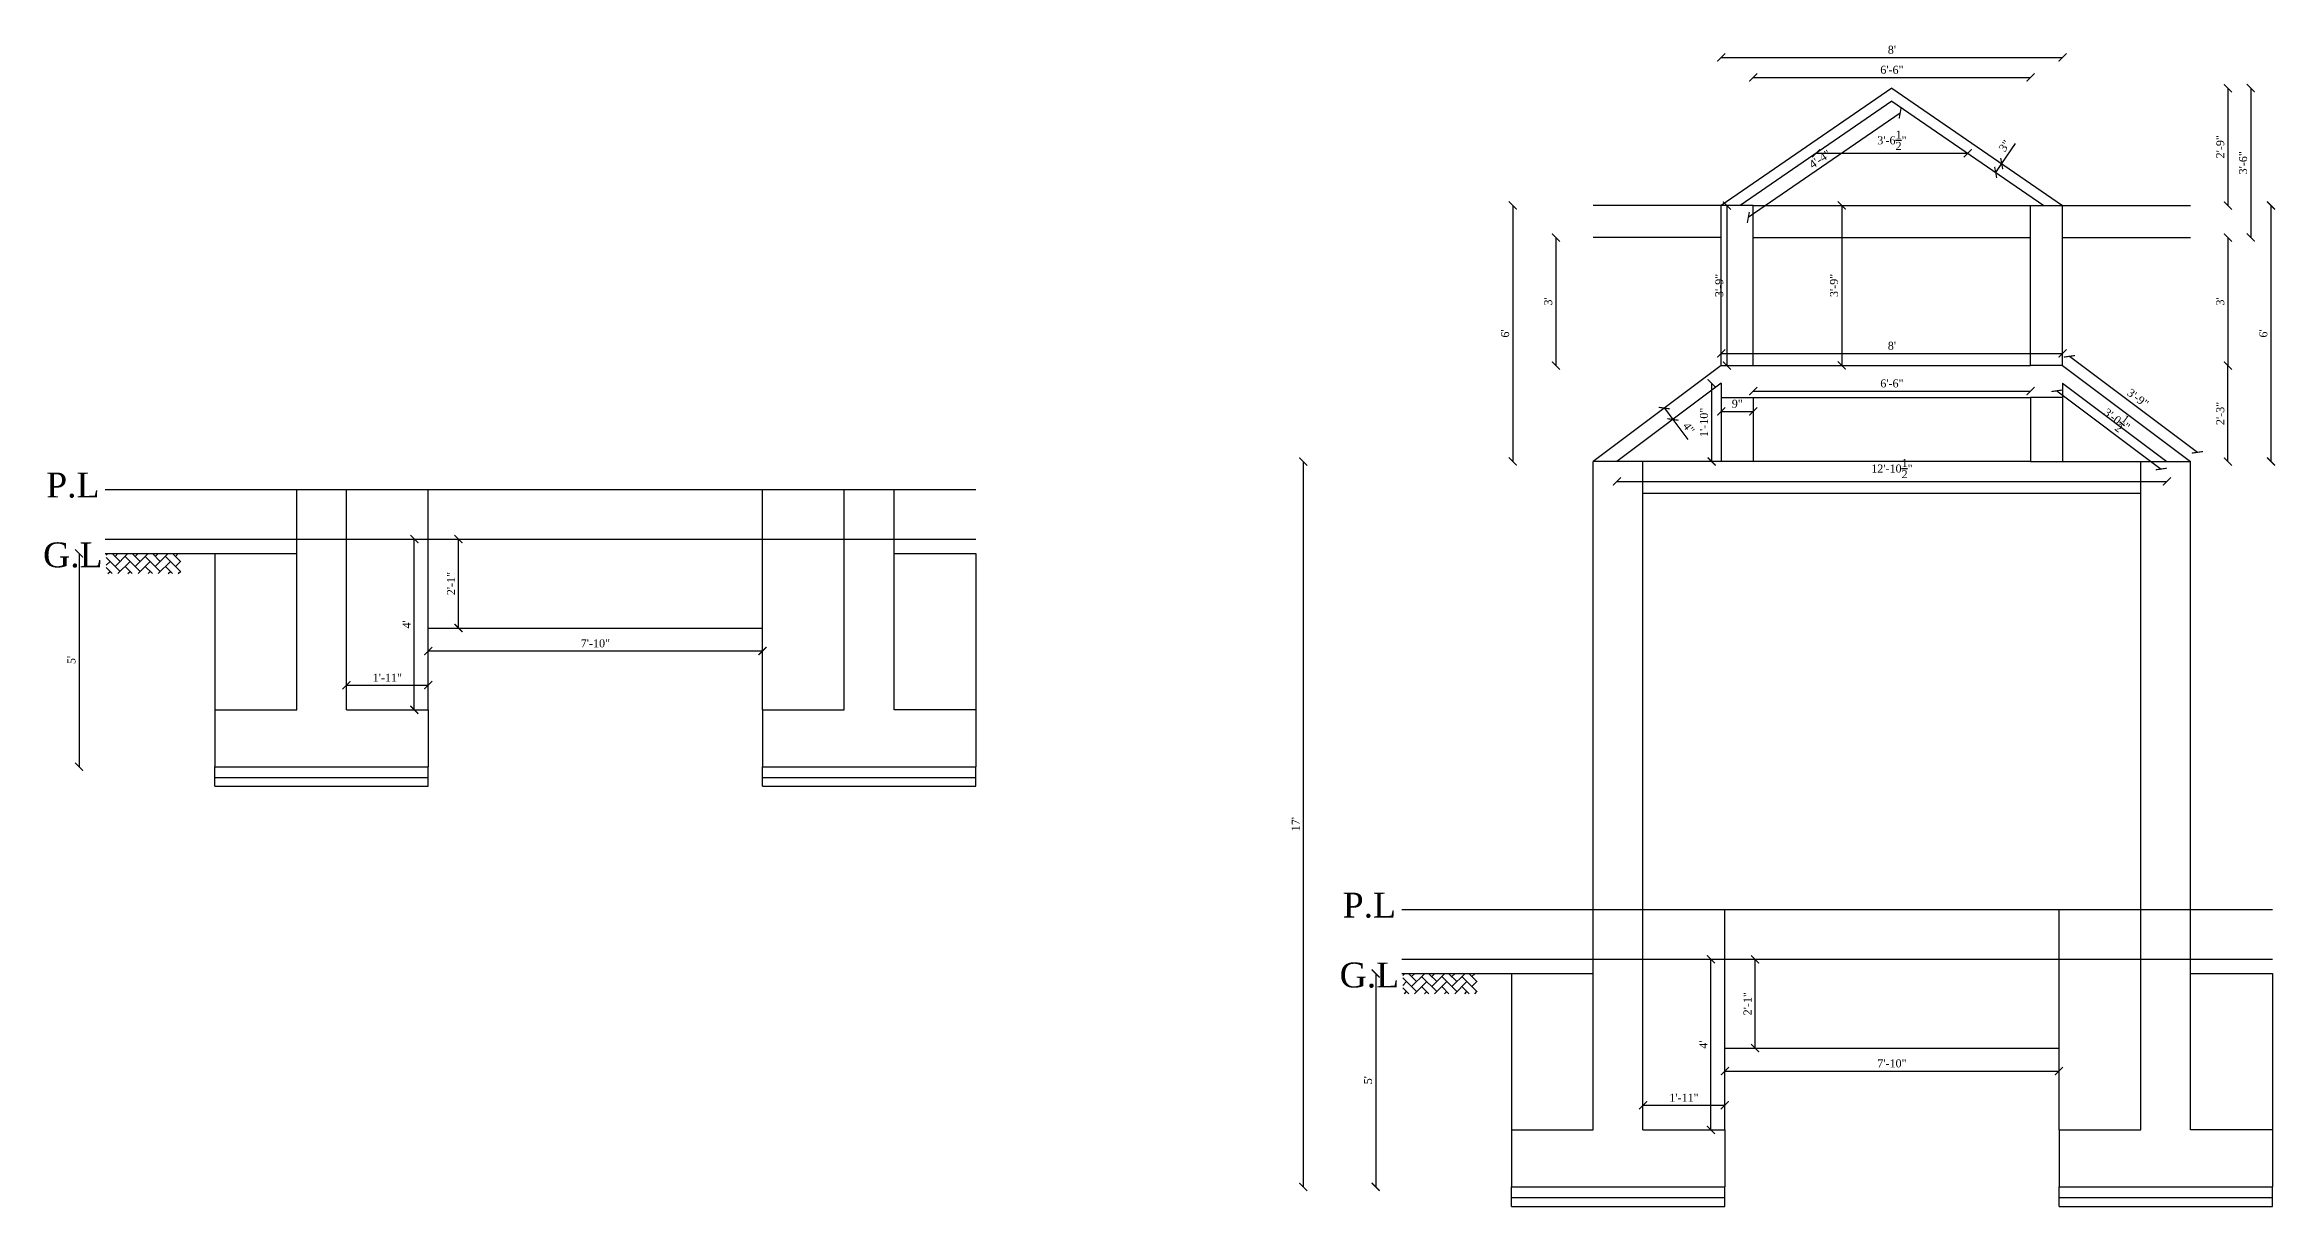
# Model space of a CAD drawing. Header units: inches. Extents: x 58262 to 68316, y -6134 to -3260.
# Drawn here: x 63947 to 64574, y -5060 to -4733 of the extents above; entities that cross this region are included whole.
import ezdxf

# ---------------------------------------------------------------- set-up
doc = ezdxf.new("R2010")
doc.units = ezdxf.units.IN
doc.header["$MEASUREMENT"] = 0
doc.layers.add('ELEVATION', color=6, linetype='Continuous', lineweight=30)
doc.styles.get("Standard").update_dxf_attribs({"font": 'times.ttf'})
doc.dimstyles.get("Standard").update_dxf_attribs({"dimtxt": 2.25, "dimasz": 2.25, "dimexe": 0.18, "dimexo": 0.0625, "dimgap": 1, "dimtad": 1, "dimdec": 1, "dimzin": 0, "dimdsep": 46, "dimlunit": 4, "dimtxsty": 'Standard', "dimblk": 'ARCHTICK', "dimcen": 0.09, "dimse1": 1, "dimse2": 1, "dimadec": 0, "dimazin": 0, "dimtfac": 1, "dimtdec": 1, "dimtofl": 0, "dimtmove": 0, "dimatfit": 3, "dimldrblk": 'ARCHTICK', "dimfxl": 1, "dimtolj": 1, "dimtzin": 0, "dimarcsym": 0})

# ---------------------------------------------------------------- blocks, each defined once
blk = doc.blocks.new('_ArchTick')
at = {"color": 0, "linetype": 'ByBlock', "const_width": 0.15}
blk.add_lwpolyline([(-0.5, -0.5), (0.5, 0.5)], dxfattribs=at)
blk = doc.blocks.new('*D838')
at = {"layer": 'Defpoints', "color": 0, "transparency": 16777216}
for p in [(63963.98, -4876.24), (63956.63, -4936.24), (63994.81, -4936.24)]:
    blk.add_point(p, dxfattribs=at)
at = {"layer": 'ELEVATION', "color": 0, "lineweight": -2, "transparency": 16777216}
blk.add_line((63956.63, -4876.24), (63956.63, -4936.24), dxfattribs=at)
at = {"layer": 'ELEVATION', "color": 0, "lineweight": -2, "transparency": 16777216, "xscale": 2.25, "yscale": 2.25, "zscale": 2.25}
for p, rotation in [((63956.63, -4876.24), 90), ((63956.63, -4936.24), 270)]:
    blk.add_blockref('_ArchTick', p, dxfattribs=dict(at, rotation=rotation))
at = {"layer": 'ELEVATION', "color": 0, "transparency": 16777216, "insert": (63954.48, -4906.24), "char_height": 2.25, "attachment_point": 5, "rotation": 90}
blk.add_mtext("\\A1;5'", dxfattribs=at)
blk = doc.blocks.new('*D839')
at = {"layer": 'Defpoints', "color": 0, "transparency": 16777216}
for p in [(64054.81, -4872.24), (64063.32, -4872.24), (64054.81, -4897.24)]:
    blk.add_point(p, dxfattribs=at)
at = {"layer": 'ELEVATION', "color": 0, "lineweight": -2, "transparency": 16777216}
blk.add_line((64063.32, -4897.24), (64063.32, -4872.24), dxfattribs=at)
at = {"layer": 'ELEVATION', "color": 0, "lineweight": -2, "transparency": 16777216, "xscale": 2.25, "yscale": 2.25, "zscale": 2.25}
for p, rotation in [((64063.32, -4872.24), 90), ((64063.32, -4897.24), 270)]:
    blk.add_blockref('_ArchTick', p, dxfattribs=dict(at, rotation=rotation))
at = {"layer": 'ELEVATION', "color": 0, "transparency": 16777216, "insert": (64061.2, -4884.74), "char_height": 2.25, "attachment_point": 5, "rotation": 90}
blk.add_mtext('\\A1;2\'-1"', dxfattribs=at)
blk = doc.blocks.new('*D840')
at = {"layer": 'Defpoints', "color": 0, "transparency": 16777216}
for p in [(64050.89, -4872.24), (64054.81, -4872.24), (64054.81, -4920.24)]:
    blk.add_point(p, dxfattribs=at)
at = {"layer": 'ELEVATION', "color": 0, "lineweight": -2, "transparency": 16777216}
blk.add_line((64050.89, -4920.24), (64050.89, -4872.24), dxfattribs=at)
at = {"layer": 'ELEVATION', "color": 0, "lineweight": -2, "transparency": 16777216, "xscale": 2.25, "yscale": 2.25, "zscale": 2.25}
for p, rotation in [((64050.89, -4872.24), 90), ((64050.89, -4920.24), 270)]:
    blk.add_blockref('_ArchTick', p, dxfattribs=dict(at, rotation=rotation))
at = {"layer": 'ELEVATION', "color": 0, "transparency": 16777216, "insert": (64048.76, -4896.24), "char_height": 2.25, "attachment_point": 5, "rotation": 90}
blk.add_mtext("\\A1;4'", dxfattribs=at)
blk = doc.blocks.new('*D841')
at = {"layer": 'Defpoints', "color": 0, "transparency": 16777216}
for p in [(64054.81, -4897.24), (64148.81, -4897.24), (64148.81, -4903.7)]:
    blk.add_point(p, dxfattribs=at)
at = {"layer": 'ELEVATION', "color": 0, "lineweight": -2, "transparency": 16777216}
blk.add_line((64054.81, -4903.7), (64148.81, -4903.7), dxfattribs=at)
at = {"layer": 'ELEVATION', "color": 0, "lineweight": -2, "transparency": 16777216, "xscale": 2.25, "yscale": 2.25, "zscale": 2.25, "rotation": 180}
blk.add_blockref('_ArchTick', (64054.81, -4903.7), dxfattribs=at)
at = {"layer": 'ELEVATION', "color": 0, "lineweight": -2, "transparency": 16777216, "xscale": 2.25, "yscale": 2.25, "zscale": 2.25}
blk.add_blockref('_ArchTick', (64148.81, -4903.7), dxfattribs=at)
at = {"layer": 'ELEVATION', "color": 0, "transparency": 16777216, "insert": (64101.81, -4901.55), "char_height": 2.25, "attachment_point": 5}
blk.add_mtext('\\A1;7\'-10"', dxfattribs=at)
blk = doc.blocks.new('*D842')
at = {"layer": 'Defpoints', "color": 0, "transparency": 16777216}
for p in [(64054.81, -4913.32), (64031.81, -4920.24), (64054.81, -4920.24)]:
    blk.add_point(p, dxfattribs=at)
at = {"layer": 'ELEVATION', "color": 0, "lineweight": -2, "transparency": 16777216}
blk.add_line((64031.81, -4913.32), (64054.81, -4913.32), dxfattribs=at)
at = {"layer": 'ELEVATION', "color": 0, "lineweight": -2, "transparency": 16777216, "xscale": 2.25, "yscale": 2.25, "zscale": 2.25, "rotation": 180}
blk.add_blockref('_ArchTick', (64031.81, -4913.32), dxfattribs=at)
at = {"layer": 'ELEVATION', "color": 0, "lineweight": -2, "transparency": 16777216, "xscale": 2.25, "yscale": 2.25, "zscale": 2.25}
blk.add_blockref('_ArchTick', (64054.81, -4913.32), dxfattribs=at)
at = {"layer": 'ELEVATION', "color": 0, "transparency": 16777216, "insert": (64043.31, -4911.2), "char_height": 2.25, "attachment_point": 5}
blk.add_mtext('\\A1;1\'-11"', dxfattribs=at)
blk = doc.blocks.new('*D852')
at = {"layer": 'Defpoints', "color": 0, "transparency": 16777216}
for p in [(64550.43, -4778.4), (64550.43, -4850.4), (64573.03, -4850.4)]:
    blk.add_point(p, dxfattribs=at)
at = {"layer": 'ELEVATION', "color": 0, "lineweight": -2, "transparency": 16777216}
blk.add_line((64573.03, -4778.4), (64573.03, -4850.4), dxfattribs=at)
at = {"layer": 'ELEVATION', "color": 0, "lineweight": -2, "transparency": 16777216, "xscale": 2.25, "yscale": 2.25, "zscale": 2.25}
for p, rotation in [((64573.03, -4778.4), 90), ((64573.03, -4850.4), 270)]:
    blk.add_blockref('_ArchTick', p, dxfattribs=dict(at, rotation=rotation))
at = {"layer": 'ELEVATION', "color": 0, "transparency": 16777216, "insert": (64570.89, -4814.4), "char_height": 2.25, "attachment_point": 5, "rotation": 90}
blk.add_mtext("\\A1;6'", dxfattribs=at)
blk = doc.blocks.new('*D853')
at = {"layer": 'Defpoints', "color": 0, "transparency": 16777216}
for p in [(64427.43, -4778.4), (64420.02, -4823.4), (64505.43, -4823.4)]:
    blk.add_point(p, dxfattribs=at)
at = {"layer": 'ELEVATION', "color": 0, "lineweight": -2, "transparency": 16777216}
blk.add_line((64420.02, -4778.4), (64420.02, -4823.4), dxfattribs=at)
at = {"layer": 'ELEVATION', "color": 0, "lineweight": -2, "transparency": 16777216, "xscale": 2.25, "yscale": 2.25, "zscale": 2.25}
for p, rotation in [((64420.02, -4778.4), 90), ((64420.02, -4823.4), 270)]:
    blk.add_blockref('_ArchTick', p, dxfattribs=dict(at, rotation=rotation))
at = {"layer": 'ELEVATION', "color": 0, "transparency": 16777216, "insert": (64417.87, -4800.9), "char_height": 2.25, "attachment_point": 5, "rotation": 90}
blk.add_mtext('\\A1;3\'-9"', dxfattribs=at)
blk = doc.blocks.new('*D854')
at = {"layer": 'Defpoints', "color": 0, "transparency": 16777216}
for p in [(64517.43, -4787.4), (64514.43, -4823.4), (64560.92, -4823.4)]:
    blk.add_point(p, dxfattribs=at)
at = {"layer": 'ELEVATION', "color": 0, "lineweight": -2, "transparency": 16777216}
blk.add_line((64560.92, -4787.4), (64560.92, -4823.4), dxfattribs=at)
at = {"layer": 'ELEVATION', "color": 0, "lineweight": -2, "transparency": 16777216, "xscale": 2.25, "yscale": 2.25, "zscale": 2.25}
for p, rotation in [((64560.92, -4787.4), 90), ((64560.92, -4823.4), 270)]:
    blk.add_blockref('_ArchTick', p, dxfattribs=dict(at, rotation=rotation))
at = {"layer": 'ELEVATION', "color": 0, "transparency": 16777216, "insert": (64558.78, -4805.4), "char_height": 2.25, "attachment_point": 5, "rotation": 90}
blk.add_mtext("\\A1;3'", dxfattribs=at)
blk = doc.blocks.new('*D856')
at = {"layer": 'Defpoints', "color": 0, "transparency": 16777216}
for p in [(64514.43, -4823.4), (64552.35, -4847.83), (64550.43, -4850.4)]:
    blk.add_point(p, dxfattribs=at)
at = {"layer": 'ELEVATION', "color": 0, "lineweight": -2, "transparency": 16777216}
blk.add_line((64516.35, -4820.83), (64552.35, -4847.83), dxfattribs=at)
at = {"layer": 'ELEVATION', "color": 0, "lineweight": -2, "transparency": 16777216, "xscale": 2.25, "yscale": 2.25, "zscale": 2.25}
for p, rotation in [((64516.35, -4820.83), 143.1301023541504), ((64552.35, -4847.83), 323.1301023541504)]:
    blk.add_blockref('_ArchTick', p, dxfattribs=dict(at, rotation=rotation))
at = {"layer": 'ELEVATION', "color": 0, "transparency": 16777216, "insert": (64535.64, -4832.61), "char_height": 2.25, "attachment_point": 5, "rotation": 323.1301}
blk.add_mtext('\\A1;3\'-9"', dxfattribs=at)
blk = doc.blocks.new('*D860')
at = {"layer": 'Defpoints', "color": 0, "transparency": 16777216}
for p in [(64382.43, -4778.4), (64359.83, -4850.4), (64382.43, -4850.4)]:
    blk.add_point(p, dxfattribs=at)
at = {"layer": 'ELEVATION', "color": 0, "lineweight": -2, "transparency": 16777216}
blk.add_line((64359.83, -4778.4), (64359.83, -4850.4), dxfattribs=at)
at = {"layer": 'ELEVATION', "color": 0, "lineweight": -2, "transparency": 16777216, "xscale": 2.25, "yscale": 2.25, "zscale": 2.25}
for p, rotation in [((64359.83, -4778.4), 90), ((64359.83, -4850.4), 270)]:
    blk.add_blockref('_ArchTick', p, dxfattribs=dict(at, rotation=rotation))
at = {"layer": 'ELEVATION', "color": 0, "transparency": 16777216, "insert": (64357.68, -4814.4), "char_height": 2.25, "attachment_point": 5, "rotation": 90}
blk.add_mtext("\\A1;6'", dxfattribs=at)
blk = doc.blocks.new('*D861')
at = {"layer": 'Defpoints', "color": 0, "transparency": 16777216}
for p in [(64427.43, -4778.4), (64427.43, -4823.4), (64452.32, -4823.4)]:
    blk.add_point(p, dxfattribs=at)
at = {"layer": 'ELEVATION', "color": 0, "lineweight": -2, "transparency": 16777216}
blk.add_line((64452.32, -4778.4), (64452.32, -4823.4), dxfattribs=at)
at = {"layer": 'ELEVATION', "color": 0, "lineweight": -2, "transparency": 16777216, "xscale": 2.25, "yscale": 2.25, "zscale": 2.25}
for p, rotation in [((64452.32, -4778.4), 90), ((64452.32, -4823.4), 270)]:
    blk.add_blockref('_ArchTick', p, dxfattribs=dict(at, rotation=rotation))
at = {"layer": 'ELEVATION', "color": 0, "transparency": 16777216, "insert": (64450.17, -4800.9), "char_height": 2.25, "attachment_point": 5, "rotation": 90}
blk.add_mtext('\\A1;3\'-9"', dxfattribs=at)
blk = doc.blocks.new('*D857')
at = {"layer": 'Defpoints', "color": 0, "transparency": 16777216}
for p in [(64415.43, -4787.4), (64371.94, -4823.4), (64418.43, -4823.4)]:
    blk.add_point(p, dxfattribs=at)
at = {"layer": 'ELEVATION', "color": 0, "lineweight": -2, "transparency": 16777216}
blk.add_line((64371.94, -4787.4), (64371.94, -4823.4), dxfattribs=at)
at = {"layer": 'ELEVATION', "color": 0, "lineweight": -2, "transparency": 16777216, "xscale": 2.25, "yscale": 2.25, "zscale": 2.25}
for p, rotation in [((64371.94, -4787.4), 90), ((64371.94, -4823.4), 270)]:
    blk.add_blockref('_ArchTick', p, dxfattribs=dict(at, rotation=rotation))
at = {"layer": 'ELEVATION', "color": 0, "transparency": 16777216, "insert": (64369.79, -4805.4), "char_height": 2.25, "attachment_point": 5, "rotation": 90}
blk.add_mtext("\\A1;3'", dxfattribs=at)
blk = doc.blocks.new('*D858')
at = {"layer": 'Defpoints', "color": 0, "transparency": 16777216}
for p in [(64418.43, -4828.4), (64415.73, -4850.4), (64418.43, -4850.4)]:
    blk.add_point(p, dxfattribs=at)
at = {"layer": 'ELEVATION', "color": 0, "lineweight": -2, "transparency": 16777216}
blk.add_line((64415.73, -4828.4), (64415.73, -4850.4), dxfattribs=at)
at = {"layer": 'ELEVATION', "color": 0, "lineweight": -2, "transparency": 16777216, "xscale": 2.25, "yscale": 2.25, "zscale": 2.25}
for p, rotation in [((64415.73, -4828.4), 90), ((64415.73, -4850.4), 270)]:
    blk.add_blockref('_ArchTick', p, dxfattribs=dict(at, rotation=rotation))
at = {"layer": 'ELEVATION', "color": 0, "transparency": 16777216, "insert": (64413.58, -4839.4), "char_height": 2.25, "attachment_point": 5, "rotation": 90}
blk.add_mtext('\\A1;1\'-10"', dxfattribs=at)
blk = doc.blocks.new('*D859')
at = {"layer": 'Defpoints', "color": 0, "transparency": 16777216}
for p in [(64418.43, -4832.4), (64427.43, -4832.4), (64427.43, -4836.31)]:
    blk.add_point(p, dxfattribs=at)
at = {"layer": 'ELEVATION', "color": 0, "lineweight": -2, "transparency": 16777216}
blk.add_line((64418.43, -4836.31), (64427.43, -4836.31), dxfattribs=at)
at = {"layer": 'ELEVATION', "color": 0, "lineweight": -2, "transparency": 16777216, "xscale": 2.25, "yscale": 2.25, "zscale": 2.25, "rotation": 180}
blk.add_blockref('_ArchTick', (64418.43, -4836.31), dxfattribs=at)
at = {"layer": 'ELEVATION', "color": 0, "lineweight": -2, "transparency": 16777216, "xscale": 2.25, "yscale": 2.25, "zscale": 2.25}
blk.add_blockref('_ArchTick', (64427.43, -4836.31), dxfattribs=at)
at = {"layer": 'ELEVATION', "color": 0, "transparency": 16777216, "insert": (64422.93, -4834.17), "char_height": 2.25, "attachment_point": 5}
blk.add_mtext('\\A1;9"', dxfattribs=at)
blk = doc.blocks.new('*D862')
at = {"layer": 'Defpoints', "color": 0, "transparency": 16777216}
for p in [(64505.43, -4830.61), (64427.43, -4832.4), (64505.43, -4832.4)]:
    blk.add_point(p, dxfattribs=at)
at = {"layer": 'ELEVATION', "color": 0, "lineweight": -2, "transparency": 16777216}
blk.add_line((64427.43, -4830.61), (64505.43, -4830.61), dxfattribs=at)
at = {"layer": 'ELEVATION', "color": 0, "lineweight": -2, "transparency": 16777216, "xscale": 2.25, "yscale": 2.25, "zscale": 2.25, "rotation": 180}
blk.add_blockref('_ArchTick', (64427.43, -4830.61), dxfattribs=at)
at = {"layer": 'ELEVATION', "color": 0, "lineweight": -2, "transparency": 16777216, "xscale": 2.25, "yscale": 2.25, "zscale": 2.25}
blk.add_blockref('_ArchTick', (64505.43, -4830.61), dxfattribs=at)
at = {"layer": 'ELEVATION', "color": 0, "transparency": 16777216, "insert": (64466.43, -4828.46), "char_height": 2.25, "attachment_point": 5}
blk.add_mtext('\\A1;6\'-6"', dxfattribs=at)
blk = doc.blocks.new('*D863')
at = {"layer": 'Defpoints', "color": 0, "transparency": 16777216}
for p in [(64418.43, -4823.4), (64514.43, -4820.03), (64514.43, -4823.4)]:
    blk.add_point(p, dxfattribs=at)
at = {"layer": 'ELEVATION', "color": 0, "lineweight": -2, "transparency": 16777216}
blk.add_line((64418.43, -4820.03), (64514.43, -4820.03), dxfattribs=at)
at = {"layer": 'ELEVATION', "color": 0, "lineweight": -2, "transparency": 16777216, "xscale": 2.25, "yscale": 2.25, "zscale": 2.25, "rotation": 180}
blk.add_blockref('_ArchTick', (64418.43, -4820.03), dxfattribs=at)
at = {"layer": 'ELEVATION', "color": 0, "lineweight": -2, "transparency": 16777216, "xscale": 2.25, "yscale": 2.25, "zscale": 2.25}
blk.add_blockref('_ArchTick', (64514.43, -4820.03), dxfattribs=at)
at = {"layer": 'ELEVATION', "color": 0, "transparency": 16777216, "insert": (64466.43, -4817.88), "char_height": 2.25, "attachment_point": 5}
blk.add_mtext("\\A1;8'", dxfattribs=at)
blk = doc.blocks.new('*D864')
at = {"layer": 'Defpoints', "color": 0, "transparency": 16777216}
for p in [(64389.1, -4850.4), (64543.76, -4850.4), (64543.76, -4856.03)]:
    blk.add_point(p, dxfattribs=at)
at = {"layer": 'ELEVATION', "color": 0, "lineweight": -2, "transparency": 16777216}
blk.add_line((64389.1, -4856.03), (64543.76, -4856.03), dxfattribs=at)
at = {"layer": 'ELEVATION', "color": 0, "lineweight": -2, "transparency": 16777216, "xscale": 2.25, "yscale": 2.25, "zscale": 2.25, "rotation": 180}
blk.add_blockref('_ArchTick', (64389.1, -4856.03), dxfattribs=at)
at = {"layer": 'ELEVATION', "color": 0, "lineweight": -2, "transparency": 16777216, "xscale": 2.25, "yscale": 2.25, "zscale": 2.25}
blk.add_blockref('_ArchTick', (64543.76, -4856.03), dxfattribs=at)
at = {"layer": 'ELEVATION', "color": 0, "transparency": 16777216, "insert": (64466.43, -4852.39), "char_height": 2.25, "attachment_point": 5}
blk.add_mtext('\\A1;12\'-10{\\H1x;\\S1/2;}"', dxfattribs=at)
blk = doc.blocks.new('*D865')
at = {"layer": 'Defpoints', "color": 0, "transparency": 16777216}
for p in [(64514.43, -4828.4), (64542.17, -4852.52), (64543.76, -4850.4)]:
    blk.add_point(p, dxfattribs=at)
at = {"layer": 'ELEVATION', "color": 0, "lineweight": -2, "transparency": 16777216}
blk.add_line((64512.83, -4830.52), (64542.17, -4852.52), dxfattribs=at)
at = {"layer": 'ELEVATION', "color": 0, "lineweight": -2, "transparency": 16777216, "xscale": 2.25, "yscale": 2.25, "zscale": 2.25}
for p, rotation in [((64512.83, -4830.52), 143.1301023541719), ((64542.17, -4852.52), 323.1301023541719)]:
    blk.add_blockref('_ArchTick', p, dxfattribs=dict(at, rotation=rotation))
at = {"layer": 'ELEVATION', "color": 0, "transparency": 16777216, "insert": (64529.68, -4838.61), "char_height": 2.25, "attachment_point": 5, "rotation": 323.1301}
blk.add_mtext('\\A1;3\'-0{\\H1x;\\S1/2;}"', dxfattribs=at)
blk = doc.blocks.new('*D866')
at = {"layer": 'Defpoints', "color": 0, "transparency": 16777216}
for p in [(64514.43, -4823.4), (64560.92, -4823.4), (64514.43, -4850.4)]:
    blk.add_point(p, dxfattribs=at)
at = {"layer": 'ELEVATION', "color": 0, "lineweight": -2, "transparency": 16777216}
blk.add_line((64560.92, -4850.4), (64560.92, -4823.4), dxfattribs=at)
at = {"layer": 'ELEVATION', "color": 0, "lineweight": -2, "transparency": 16777216, "xscale": 2.25, "yscale": 2.25, "zscale": 2.25}
for p, rotation in [((64560.92, -4823.4), 90), ((64560.92, -4850.4), 270)]:
    blk.add_blockref('_ArchTick', p, dxfattribs=dict(at, rotation=rotation))
at = {"layer": 'ELEVATION', "color": 0, "transparency": 16777216, "insert": (64558.78, -4836.9), "char_height": 2.25, "attachment_point": 5, "rotation": 90}
blk.add_mtext('\\A1;2\'-3"', dxfattribs=at)
blk = doc.blocks.new('*D867')
at = {"layer": 'Defpoints', "color": 0, "transparency": 16777216}
for p in [(64466.43, -4745.4), (64466.43, -4778.4), (64560.92, -4778.4)]:
    blk.add_point(p, dxfattribs=at)
at = {"layer": 'ELEVATION', "color": 0, "lineweight": -2, "transparency": 16777216}
blk.add_line((64560.92, -4745.4), (64560.92, -4778.4), dxfattribs=at)
at = {"layer": 'ELEVATION', "color": 0, "lineweight": -2, "transparency": 16777216, "xscale": 2.25, "yscale": 2.25, "zscale": 2.25}
for p, rotation in [((64560.92, -4745.4), 90), ((64560.92, -4778.4), 270)]:
    blk.add_blockref('_ArchTick', p, dxfattribs=dict(at, rotation=rotation))
at = {"layer": 'ELEVATION', "color": 0, "transparency": 16777216, "insert": (64558.77, -4761.9), "char_height": 2.25, "attachment_point": 5, "rotation": 90}
blk.add_mtext('\\A1;2\'-9"', dxfattribs=at)
blk = doc.blocks.new('*D868')
at = {"layer": 'Defpoints', "color": 0, "transparency": 16777216}
for p in [(64466.43, -4749.04), (64423.72, -4778.4), (64426.05, -4781.78)]:
    blk.add_point(p, dxfattribs=at)
at = {"layer": 'ELEVATION', "color": 0, "lineweight": -2, "transparency": 16777216}
blk.add_line((64468.75, -4752.42), (64426.05, -4781.78), dxfattribs=at)
at = {"layer": 'ELEVATION', "color": 0, "lineweight": -2, "transparency": 16777216, "xscale": 2.25, "yscale": 2.25, "zscale": 2.25}
for p, rotation in [((64468.75, -4752.42), 34.50852298766926), ((64426.05, -4781.78), 214.5085229876693)]:
    blk.add_blockref('_ArchTick', p, dxfattribs=dict(at, rotation=rotation))
at = {"layer": 'ELEVATION', "color": 0, "transparency": 16777216, "insert": (64446.2, -4765.35), "char_height": 2.25, "attachment_point": 5, "rotation": 34.50852}
blk.add_mtext('\\A1;4\'-4"', dxfattribs=at)
blk = doc.blocks.new('*D869')
at = {"layer": 'Defpoints', "color": 0, "transparency": 16777216}
for p in [(64505.43, -4742.42), (64427.43, -4778.4), (64505.43, -4778.4)]:
    blk.add_point(p, dxfattribs=at)
at = {"layer": 'ELEVATION', "color": 0, "lineweight": -2, "transparency": 16777216}
blk.add_line((64427.43, -4742.42), (64505.43, -4742.42), dxfattribs=at)
at = {"layer": 'ELEVATION', "color": 0, "lineweight": -2, "transparency": 16777216, "xscale": 2.25, "yscale": 2.25, "zscale": 2.25, "rotation": 180}
blk.add_blockref('_ArchTick', (64427.43, -4742.42), dxfattribs=at)
at = {"layer": 'ELEVATION', "color": 0, "lineweight": -2, "transparency": 16777216, "xscale": 2.25, "yscale": 2.25, "zscale": 2.25}
blk.add_blockref('_ArchTick', (64505.43, -4742.42), dxfattribs=at)
at = {"layer": 'ELEVATION', "color": 0, "transparency": 16777216, "insert": (64466.43, -4740.27), "char_height": 2.25, "attachment_point": 5}
blk.add_mtext('\\A1;6\'-6"', dxfattribs=at)
blk = doc.blocks.new('*D870')
at = {"layer": 'Defpoints', "color": 0, "transparency": 16777216}
for p in [(64514.43, -4736.79), (64418.43, -4778.4), (64514.43, -4778.4)]:
    blk.add_point(p, dxfattribs=at)
at = {"layer": 'ELEVATION', "color": 0, "lineweight": -2, "transparency": 16777216}
blk.add_line((64418.43, -4736.79), (64514.43, -4736.79), dxfattribs=at)
at = {"layer": 'ELEVATION', "color": 0, "lineweight": -2, "transparency": 16777216, "xscale": 2.25, "yscale": 2.25, "zscale": 2.25, "rotation": 180}
blk.add_blockref('_ArchTick', (64418.43, -4736.79), dxfattribs=at)
at = {"layer": 'ELEVATION', "color": 0, "lineweight": -2, "transparency": 16777216, "xscale": 2.25, "yscale": 2.25, "zscale": 2.25}
blk.add_blockref('_ArchTick', (64514.43, -4736.79), dxfattribs=at)
at = {"layer": 'ELEVATION', "color": 0, "transparency": 16777216, "insert": (64466.43, -4734.64), "char_height": 2.25, "attachment_point": 5}
blk.add_mtext("\\A1;8'", dxfattribs=at)
blk = doc.blocks.new('*D874')
at = {"layer": 'Defpoints', "color": 0, "transparency": 16777216}
for p in [(64400.43, -4836.9), (64402.83, -4840.1), (64404.84, -4838.59)]:
    blk.add_point(p, dxfattribs=at)
at = {"layer": 'ELEVATION', "color": 0, "lineweight": -2, "transparency": 16777216}
for p, q in [((64402.44, -4835.39), (64404.84, -4838.59)), ((64404.84, -4838.59), (64409.04, -4844.18))]:
    blk.add_line(p, q, dxfattribs=at)
at = {"layer": 'ELEVATION', "color": 0, "lineweight": -2, "transparency": 16777216, "xscale": 2.25, "yscale": 2.25, "zscale": 2.25}
for p, rotation in [((64402.44, -4835.39), 126.8698976458701), ((64404.84, -4838.59), 306.8698976458701)]:
    blk.add_blockref('_ArchTick', p, dxfattribs=dict(at, rotation=rotation))
at = {"layer": 'ELEVATION', "color": 0, "transparency": 16777216, "insert": (64409.32, -4841.01), "char_height": 2.25, "attachment_point": 5, "rotation": 306.8699}
blk.add_mtext('\\A1;4"', dxfattribs=at)
blk = doc.blocks.new('*D875')
at = {"layer": 'Defpoints', "color": 0, "transparency": 16777216}
for p in [(64489.48, -4761.24), (64487.78, -4763.72), (64497.31, -4766.63)]:
    blk.add_point(p, dxfattribs=at)
at = {"layer": 'ELEVATION', "color": 0, "lineweight": -2, "transparency": 16777216}
for p, q in [((64497.31, -4766.63), (64501.22, -4760.93)), ((64495.61, -4769.1), (64497.31, -4766.63))]:
    blk.add_line(p, q, dxfattribs=at)
at = {"layer": 'ELEVATION', "color": 0, "lineweight": -2, "transparency": 16777216, "xscale": 2.25, "yscale": 2.25, "zscale": 2.25}
for p, rotation in [((64495.61, -4769.1), 235.491477012354), ((64497.31, -4766.63), 55.49147701235396)]:
    blk.add_blockref('_ArchTick', p, dxfattribs=dict(at, rotation=rotation))
at = {"layer": 'ELEVATION', "color": 0, "transparency": 16777216, "insert": (64498.14, -4761.64), "char_height": 2.25, "attachment_point": 5, "rotation": 55.49148}
blk.add_mtext('\\A1;3"', dxfattribs=at)
blk = doc.blocks.new('*D876')
at = {"layer": 'Defpoints', "color": 0, "transparency": 16777216}
for p in [(64466.43, -4745.4), (64514.43, -4787.4), (64567.35, -4787.4)]:
    blk.add_point(p, dxfattribs=at)
at = {"layer": 'ELEVATION', "color": 0, "lineweight": -2, "transparency": 16777216}
blk.add_line((64567.35, -4745.4), (64567.35, -4787.4), dxfattribs=at)
at = {"layer": 'ELEVATION', "color": 0, "lineweight": -2, "transparency": 16777216, "xscale": 2.25, "yscale": 2.25, "zscale": 2.25}
for p, rotation in [((64567.35, -4745.4), 90), ((64567.35, -4787.4), 270)]:
    blk.add_blockref('_ArchTick', p, dxfattribs=dict(at, rotation=rotation))
at = {"layer": 'ELEVATION', "color": 0, "transparency": 16777216, "insert": (64565.2, -4766.4), "char_height": 2.25, "attachment_point": 5, "rotation": 90}
blk.add_mtext('\\A1;3\'-6"', dxfattribs=at)
blk = doc.blocks.new('*D877')
at = {"layer": 'Defpoints', "color": 0, "transparency": 16777216}
for p in [(64445.08, -4763.72), (64487.78, -4763.72), (64487.78, -4763.72)]:
    blk.add_point(p, dxfattribs=at)
at = {"layer": 'ELEVATION', "color": 0, "lineweight": -2, "transparency": 16777216}
blk.add_line((64445.08, -4763.72), (64487.78, -4763.72), dxfattribs=at)
at = {"layer": 'ELEVATION', "color": 0, "lineweight": -2, "transparency": 16777216, "xscale": 2.25, "yscale": 2.25, "zscale": 2.25, "rotation": 180}
blk.add_blockref('_ArchTick', (64445.08, -4763.72), dxfattribs=at)
at = {"layer": 'ELEVATION', "color": 0, "lineweight": -2, "transparency": 16777216, "xscale": 2.25, "yscale": 2.25, "zscale": 2.25}
blk.add_blockref('_ArchTick', (64487.78, -4763.72), dxfattribs=at)
at = {"layer": 'ELEVATION', "color": 0, "transparency": 16777216, "insert": (64466.43, -4760.08), "char_height": 2.25, "attachment_point": 5}
blk.add_mtext('\\A1;3\'-6{\\H1x;\\S1/2;}"', dxfattribs=at)
blk = doc.blocks.new('*D882')
at = {"layer": 'Defpoints', "color": 0, "transparency": 16777216}
for p in [(64328.6, -4994.4), (64321.25, -5054.4), (64359.43, -5054.4)]:
    blk.add_point(p, dxfattribs=at)
at = {"layer": 'ELEVATION', "color": 0, "lineweight": -2, "transparency": 16777216}
blk.add_line((64321.25, -4994.4), (64321.25, -5054.4), dxfattribs=at)
at = {"layer": 'ELEVATION', "color": 0, "lineweight": -2, "transparency": 16777216, "xscale": 2.25, "yscale": 2.25, "zscale": 2.25}
for p, rotation in [((64321.25, -4994.4), 90), ((64321.25, -5054.4), 270)]:
    blk.add_blockref('_ArchTick', p, dxfattribs=dict(at, rotation=rotation))
at = {"layer": 'ELEVATION', "color": 0, "transparency": 16777216, "insert": (64319.11, -5024.4), "char_height": 2.25, "attachment_point": 5, "rotation": 90}
blk.add_mtext("\\A1;5'", dxfattribs=at)
blk = doc.blocks.new('*D878')
at = {"layer": 'Defpoints', "color": 0, "transparency": 16777216}
for p in [(64419.43, -4990.4), (64427.95, -4990.4), (64419.43, -5015.4)]:
    blk.add_point(p, dxfattribs=at)
at = {"layer": 'ELEVATION', "color": 0, "lineweight": -2, "transparency": 16777216}
blk.add_line((64427.95, -5015.4), (64427.95, -4990.4), dxfattribs=at)
at = {"layer": 'ELEVATION', "color": 0, "lineweight": -2, "transparency": 16777216, "xscale": 2.25, "yscale": 2.25, "zscale": 2.25}
for p, rotation in [((64427.95, -4990.4), 90), ((64427.95, -5015.4), 270)]:
    blk.add_blockref('_ArchTick', p, dxfattribs=dict(at, rotation=rotation))
at = {"layer": 'ELEVATION', "color": 0, "transparency": 16777216, "insert": (64425.82, -5002.9), "char_height": 2.25, "attachment_point": 5, "rotation": 90}
blk.add_mtext('\\A1;2\'-1"', dxfattribs=at)
blk = doc.blocks.new('*D879')
at = {"layer": 'Defpoints', "color": 0, "transparency": 16777216}
for p in [(64415.51, -4990.4), (64419.43, -4990.4), (64419.43, -5038.4)]:
    blk.add_point(p, dxfattribs=at)
at = {"layer": 'ELEVATION', "color": 0, "lineweight": -2, "transparency": 16777216}
blk.add_line((64415.51, -5038.4), (64415.51, -4990.4), dxfattribs=at)
at = {"layer": 'ELEVATION', "color": 0, "lineweight": -2, "transparency": 16777216, "xscale": 2.25, "yscale": 2.25, "zscale": 2.25}
for p, rotation in [((64415.51, -4990.4), 90), ((64415.51, -5038.4), 270)]:
    blk.add_blockref('_ArchTick', p, dxfattribs=dict(at, rotation=rotation))
at = {"layer": 'ELEVATION', "color": 0, "transparency": 16777216, "insert": (64413.39, -5014.4), "char_height": 2.25, "attachment_point": 5, "rotation": 90}
blk.add_mtext("\\A1;4'", dxfattribs=at)
blk = doc.blocks.new('*D880')
at = {"layer": 'Defpoints', "color": 0, "transparency": 16777216}
for p in [(64419.43, -5015.4), (64513.43, -5015.4), (64513.43, -5021.85)]:
    blk.add_point(p, dxfattribs=at)
at = {"layer": 'ELEVATION', "color": 0, "lineweight": -2, "transparency": 16777216}
blk.add_line((64419.43, -5021.85), (64513.43, -5021.85), dxfattribs=at)
at = {"layer": 'ELEVATION', "color": 0, "lineweight": -2, "transparency": 16777216, "xscale": 2.25, "yscale": 2.25, "zscale": 2.25, "rotation": 180}
blk.add_blockref('_ArchTick', (64419.43, -5021.85), dxfattribs=at)
at = {"layer": 'ELEVATION', "color": 0, "lineweight": -2, "transparency": 16777216, "xscale": 2.25, "yscale": 2.25, "zscale": 2.25}
blk.add_blockref('_ArchTick', (64513.43, -5021.85), dxfattribs=at)
at = {"layer": 'ELEVATION', "color": 0, "transparency": 16777216, "insert": (64466.43, -5019.7), "char_height": 2.25, "attachment_point": 5}
blk.add_mtext('\\A1;7\'-10"', dxfattribs=at)
blk = doc.blocks.new('*D881')
at = {"layer": 'Defpoints', "color": 0, "transparency": 16777216}
for p in [(64419.43, -5031.47), (64396.43, -5038.4), (64419.43, -5038.4)]:
    blk.add_point(p, dxfattribs=at)
at = {"layer": 'ELEVATION', "color": 0, "lineweight": -2, "transparency": 16777216}
blk.add_line((64396.43, -5031.47), (64419.43, -5031.47), dxfattribs=at)
at = {"layer": 'ELEVATION', "color": 0, "lineweight": -2, "transparency": 16777216, "xscale": 2.25, "yscale": 2.25, "zscale": 2.25, "rotation": 180}
blk.add_blockref('_ArchTick', (64396.43, -5031.47), dxfattribs=at)
at = {"layer": 'ELEVATION', "color": 0, "lineweight": -2, "transparency": 16777216, "xscale": 2.25, "yscale": 2.25, "zscale": 2.25}
blk.add_blockref('_ArchTick', (64419.43, -5031.47), dxfattribs=at)
at = {"layer": 'ELEVATION', "color": 0, "transparency": 16777216, "insert": (64407.93, -5029.35), "char_height": 2.25, "attachment_point": 5}
blk.add_mtext('\\A1;1\'-11"', dxfattribs=at)
blk = doc.blocks.new('*D883')
at = {"layer": 'Defpoints', "color": 0, "transparency": 16777216}
for p in [(64396.43, -4850.4), (64300.88, -5054.4), (64396.43, -5054.4)]:
    blk.add_point(p, dxfattribs=at)
at = {"layer": 'ELEVATION', "color": 0, "lineweight": -2, "transparency": 16777216}
blk.add_line((64300.88, -4850.4), (64300.88, -5054.4), dxfattribs=at)
at = {"layer": 'ELEVATION', "color": 0, "lineweight": -2, "transparency": 16777216, "xscale": 2.25, "yscale": 2.25, "zscale": 2.25}
for p, rotation in [((64300.88, -4850.4), 90), ((64300.88, -5054.4), 270)]:
    blk.add_blockref('_ArchTick', p, dxfattribs=dict(at, rotation=rotation))
at = {"layer": 'ELEVATION', "color": 0, "transparency": 16777216, "insert": (64298.73, -4952.4), "char_height": 2.25, "attachment_point": 5, "rotation": 90}
blk.add_mtext("\\A1;17'", dxfattribs=at)

msp = doc.modelspace()

# ---------------------------------------------------------------- hatches: boundary and pattern name
at = {"ltscale": 5}
h = msp.add_hatch(dxfattribs=at)
h.set_pattern_fill('AR-HBONE', color=1, scale=0.5, style=0)
h.set_pattern_definition([(135, (1326940.049, 759583.1052), (-2e-16, 2.8284271247), [6, -2]), (45, (1326938.6347, 759584.5195), (-2e-16, 2.8284271247), [6, -2])])
h.paths.add_polyline_path([(63985.2, -4881.95), (63985.2, -4876.3), (63964.23, -4876.3), (63964.23, -4881.95)])
h = msp.add_hatch(dxfattribs=at)
h.set_pattern_fill('AR-HBONE', color=1, scale=0.5, style=0)
h.set_pattern_definition([(135, (1327304.671, 759464.9542), (-2e-16, 2.8284271247), [6, -2]), (45, (1327303.2568, 759466.3684), (-2e-16, 2.8284271247), [6, -2])])
h.paths.add_polyline_path([(64349.82, -5000.1), (64349.82, -4994.45), (64328.85, -4994.45), (64328.85, -5000.1)])

# ---------------------------------------------------------------- linework, layer by layer
at = {"layer": 'ELEVATION'}
for p, q in [((64466.43, -4745.4), (64418.43, -4778.4)), ((64466.43, -4749.04), (64423.72, -4778.4)), ((64466.43, -4745.4), (64514.43, -4778.4)), ((64466.43, -4749.04), (64509.13, -4778.4)), ((64427.43, -4778.4), (64382.43, -4778.4)), ((64418.43, -4823.4), (64418.43, -4778.4)), ((64427.43, -4778.4), (64550.43, -4778.4)), ((64427.43, -4823.4), (64427.43, -4778.4)), ((64505.43, -4823.4), (64505.43, -4778.4)), ((64514.43, -4823.4), (64514.43, -4778.4)), ((64418.43, -4787.4), (64382.43, -4787.4)), ((64427.43, -4787.4), (64505.43, -4787.4)), ((64514.43, -4787.4), (64550.43, -4787.4)), ((64514.43, -4787.4), (64550.43, -4787.4)), ((64418.43, -4823.4), (64382.43, -4850.4)), ((64418.43, -4823.4), (64505.43, -4823.4)), ((64514.43, -4823.4), (64505.43, -4823.4)), ((64514.43, -4823.4), (64550.43, -4850.4)), ((64418.43, -4828.4), (64389.1, -4850.4)), ((64418.43, -4828.4), (64418.43, -4850.4)), ((64514.43, -4828.4), (64514.43, -4850.4)), ((64514.43, -4828.4), (64543.76, -4850.4)), ((64418.43, -4832.4), (64505.43, -4832.4)), ((64427.43, -4832.4), (64427.43, -4850.4)), ((64505.43, -4832.4), (64505.43, -4850.4)), ((64514.43, -4832.4), (64505.43, -4832.4)), ((64505.43, -4850.4), (64382.43, -4850.4)), ((64382.43, -5038.4), (64382.43, -4850.4)), ((64396.43, -5038.4), (64396.43, -4850.4)), ((64505.43, -4850.4), (64550.43, -4850.4)), ((64536.43, -5038.4), (64536.43, -4850.4)), ((64550.43, -5038.4), (64550.43, -4850.4)), ((63963.98, -4858.24), (64208.81, -4858.24)), ((64017.81, -4920.24), (64017.81, -4858.24)), ((64031.81, -4920.24), (64031.81, -4858.24)), ((64054.81, -4920.24), (64054.81, -4858.24)), ((64148.81, -4920.24), (64148.81, -4858.24)), ((64171.81, -4920.24), (64171.81, -4858.24)), ((64185.81, -4920.24), (64185.81, -4858.24)), ((64536.43, -4859.4), (64396.43, -4859.4)), ((63963.98, -4872.24), (64208.81, -4872.24)), ((63963.98, -4876.24), (64017.81, -4876.24)), ((63994.81, -4876.24), (63994.81, -4920.24)), ((64185.81, -4876.24), (64208.81, -4876.24)), ((64208.81, -4876.24), (64208.81, -4920.24)), ((64054.81, -4897.24), (64148.81, -4897.24)), ((63994.81, -4920.24), (64017.81, -4920.24)), ((63994.81, -4920.24), (63994.81, -4936.24)), ((64031.81, -4920.24), (64054.81, -4920.24)), ((64054.81, -4920.24), (64054.81, -4936.24)), ((64148.81, -4920.24), (64171.81, -4920.24)), ((64148.81, -4920.24), (64148.81, -4936.24)), ((64208.81, -4920.24), (64185.81, -4920.24)), ((64208.81, -4920.24), (64208.81, -4936.24)), ((63994.81, -4936.24), (64054.81, -4936.24)), ((63994.81, -4941.74), (63994.81, -4936.24)), ((64054.81, -4941.74), (64054.81, -4936.24)), ((64148.81, -4941.74), (64148.81, -4936.24)), ((64148.81, -4936.24), (64208.81, -4936.24)), ((64208.81, -4941.74), (64208.81, -4936.24)), ((63994.81, -4939.24), (64054.81, -4939.24)), ((63994.81, -4941.74), (64054.81, -4941.74)), ((64148.81, -4939.24), (64208.81, -4939.24)), ((64148.81, -4941.74), (64208.81, -4941.74)), ((64328.6, -4976.4), (64573.43, -4976.4)), ((64419.43, -5038.4), (64419.43, -4976.4)), ((64513.43, -5038.4), (64513.43, -4976.4)), ((64328.6, -4990.4), (64573.43, -4990.4)), ((64328.6, -4994.4), (64382.43, -4994.4)), ((64359.43, -4994.4), (64359.43, -5038.4)), ((64550.43, -4994.4), (64573.43, -4994.4)), ((64573.43, -4994.4), (64573.43, -5038.4)), ((64419.43, -5015.4), (64513.43, -5015.4)), ((64359.43, -5038.4), (64382.43, -5038.4)), ((64359.43, -5038.4), (64359.43, -5054.4)), ((64396.43, -5038.4), (64419.43, -5038.4)), ((64419.43, -5038.4), (64419.43, -5054.4)), ((64513.43, -5038.4), (64536.43, -5038.4)), ((64513.43, -5038.4), (64513.43, -5054.4)), ((64573.43, -5038.4), (64550.43, -5038.4)), ((64573.43, -5038.4), (64573.43, -5054.4)), ((64359.43, -5054.4), (64419.43, -5054.4)), ((64359.43, -5059.9), (64359.43, -5054.4)), ((64419.43, -5059.9), (64419.43, -5054.4)), ((64513.43, -5054.4), (64573.43, -5054.4)), ((64513.43, -5059.9), (64513.43, -5054.4)), ((64573.43, -5059.9), (64573.43, -5054.4)), ((64359.43, -5057.4), (64419.43, -5057.4)), ((64359.43, -5059.9), (64419.43, -5059.9)), ((64513.43, -5057.4), (64573.43, -5057.4)), ((64513.43, -5059.9), (64573.43, -5059.9))]:
    msp.add_line(p, q, dxfattribs=at)

# ---------------------------------------------------------------- texts
at = {"color": 0, "char_height": 7, "width": 62.3356, "attachment_point": 5}
for s, insert in [('P.L', (63954.86, -4857.09)), ('G.L', (63954.86, -4876.74)), ('P.L', (64319.48, -4975.24)), ('G.L', (64319.48, -4994.9))]:
    msp.add_mtext(s, dxfattribs=dict(at, insert=insert))

# ---------------------------------------------------------------- dimensions: what is measured, and where the dimension line sits
at = {"layer": 'ELEVATION'}
for base, p1, p2, picture, middle in [((64514.43, -4736.79), (64418.43, -4778.4), (64514.43, -4778.4), '*D870', (64466.43, -4734.64)), ((64505.43, -4742.42), (64427.43, -4778.4), (64505.43, -4778.4), '*D869', (64466.43, -4740.27)), ((64487.78, -4763.72), (64445.08, -4763.72), (64487.78, -4763.72), '*D877', (64466.43, -4760.08)), ((64514.43, -4820.03), (64418.43, -4823.4), (64514.43, -4823.4), '*D863', (64466.43, -4817.88)), ((64505.43, -4830.61), (64427.43, -4832.4), (64505.43, -4832.4), '*D862', (64466.43, -4828.46)), ((64543.76, -4856.03), (64389.1, -4850.4), (64543.76, -4850.4), '*D864', (64466.43, -4852.39)), ((64148.81, -4903.7), (64054.81, -4897.24), (64148.81, -4897.24), '*D841', (64101.81, -4901.55)), ((64054.81, -4913.32), (64031.81, -4920.24), (64054.81, -4920.24), '*D842', (64043.31, -4911.2)), ((64513.43, -5021.85), (64419.43, -5015.4), (64513.43, -5015.4), '*D880', (64466.43, -5019.7)), ((64419.43, -5031.47), (64396.43, -5038.4), (64419.43, -5038.4), '*D881', (64407.93, -5029.35))]:
    dim = msp.add_linear_dim(base=base, p1=p1, p2=p2, dimstyle='Standard', dxfattribs=at)
    dim.commit()
    dim.dimension.update_dxf_attribs({"geometry": picture, "text_midpoint": middle})
for p1, p2, distance, picture, middle in [((64466.43, -4749.04), (64423.72, -4778.4), 4.1, '*D868', (64446.2, -4765.35)), ((64487.78, -4763.72), (64489.48, -4761.24), -9.5, '*D875', (64498.14, -4761.64)), ((64514.43, -4823.4), (64550.43, -4850.4), 3.21, '*D856', (64535.64, -4832.61)), ((64514.43, -4828.4), (64543.76, -4850.4), -2.66, '*D865', (64529.68, -4838.61)), ((64400.43, -4836.9), (64402.83, -4840.1), 2.52, '*D874', (64409.32, -4841.01))]:
    dim = msp.add_aligned_dim(p1=p1, p2=p2, distance=distance, dimstyle='Standard', dxfattribs=at)
    dim.commit()
    dim.dimension.update_dxf_attribs({"geometry": picture, "text_midpoint": middle})
for base, p1, p2, angle, picture, middle in [((64560.92, -4778.4), (64466.43, -4745.4), (64466.43, -4778.4), 90, '*D867', (64558.77, -4761.9)), ((64567.35, -4787.4), (64466.43, -4745.4), (64514.43, -4787.4), 90, '*D876', (64565.2, -4766.4)), ((64359.83, -4850.4), (64382.43, -4778.4), (64382.43, -4850.4), 90, '*D860', (64357.68, -4814.4)), ((64420.02, -4823.4), (64427.43, -4778.4), (64505.43, -4823.4), 90, '*D853', (64417.87, -4800.9)), ((64452.32, -4823.4), (64427.43, -4778.4), (64427.43, -4823.4), 90, '*D861', (64450.17, -4800.9)), ((64573.03, -4850.4), (64550.43, -4778.4), (64550.43, -4850.4), 90, '*D852', (64570.89, -4814.4)), ((64371.94, -4823.4), (64415.43, -4787.4), (64418.43, -4823.4), 90, '*D857', (64369.79, -4805.4)), ((64560.92, -4823.4), (64517.43, -4787.4), (64514.43, -4823.4), 90, '*D854', (64558.78, -4805.4)), ((64560.92, -4823.4), (64514.43, -4850.4), (64514.43, -4823.4), 90, '*D866', (64558.78, -4836.9)), ((64415.73, -4850.4), (64418.43, -4828.4), (64418.43, -4850.4), 90, '*D858', (64413.58, -4839.4)), ((64427.43, -4836.31), (64418.43, -4832.4), (64427.43, -4832.4), 180, '*D859', (64422.93, -4834.17)), ((64300.88, -5054.4), (64396.43, -4850.4), (64396.43, -5054.4), 90, '*D883', (64298.73, -4952.4)), ((64050.89, -4872.24), (64054.81, -4920.24), (64054.81, -4872.24), 90, '*D840', (64048.76, -4896.24)), ((64063.32, -4872.24), (64054.81, -4897.24), (64054.81, -4872.24), 90, '*D839', (64061.2, -4884.74)), ((63956.63, -4936.24), (63963.98, -4876.24), (63994.81, -4936.24), 90, '*D838', (63954.48, -4906.24)), ((64321.25, -5054.4), (64328.6, -4994.4), (64359.43, -5054.4), 90, '*D882', (64319.11, -5024.4)), ((64415.51, -4990.4), (64419.43, -5038.4), (64419.43, -4990.4), 90, '*D879', (64413.39, -5014.4)), ((64427.95, -4990.4), (64419.43, -5015.4), (64419.43, -4990.4), 90, '*D878', (64425.82, -5002.9))]:
    dim = msp.add_linear_dim(base=base, p1=p1, p2=p2, angle=angle, dimstyle='Standard', dxfattribs=at)
    dim.commit()
    dim.dimension.update_dxf_attribs({"geometry": picture, "text_midpoint": middle})

doc.saveas('drawing.dxf')
